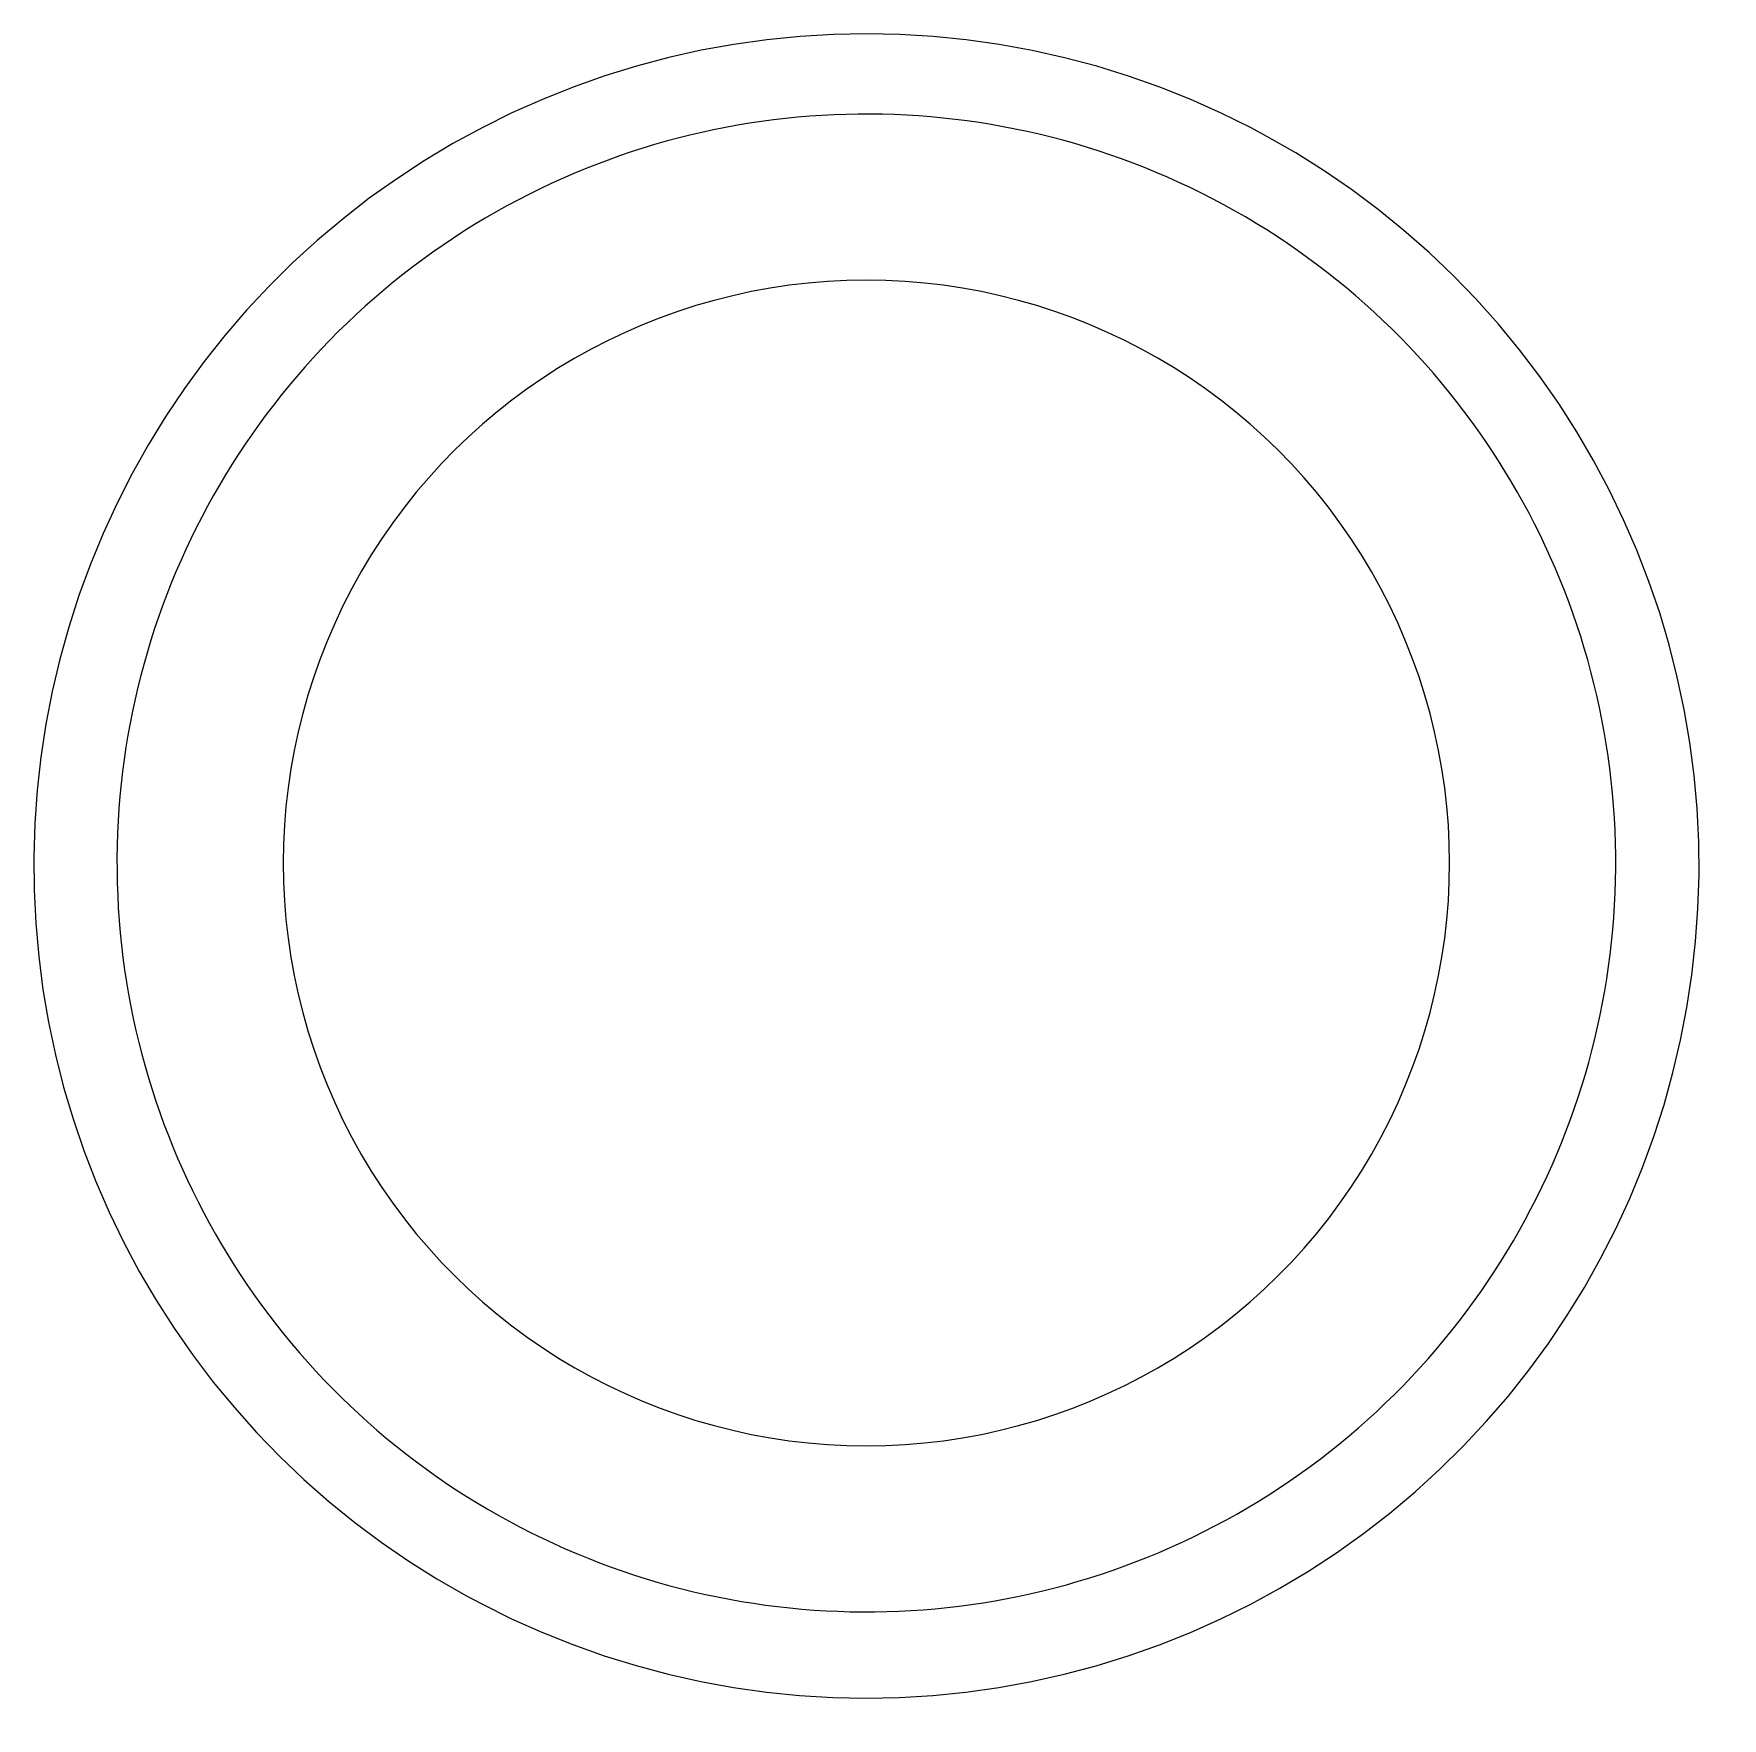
# Model space of a CAD drawing. Header units: inches. Extents: x 3268 to 7018, y 976 to 6708.
# Drawn here: x 5689.6642 to 5689.9045, y 3508.1744 to 3508.4141 of the extents above; entities that cross this region are included whole.
import ezdxf

# ---------------------------------------------------------------- set-up
doc = ezdxf.new("R2010")
doc.units = ezdxf.units.IN
doc.header["$MEASUREMENT"] = 0
doc.layers.add('G-IMPT', color=8, linetype='Continuous', lineweight=9)
doc.layers.add('Q-SPCQ', color=91, linetype='Continuous', lineweight=9)

# ---------------------------------------------------------------- blocks, each defined once
blk = doc.blocks.new('Main Locker for Revit - LKR-1_10_autocad_dwg_PRT-004-1-9311836-Overall Retail Plan Opt 2')
at = {"layer": 'G-IMPT', "color": 133}
for start_param, end_param in [(1.570796, 4.712389), (4.712389, 7.853982)]:
    blk.add_ellipse((27.26373, 3.28075), major_axis=(0.083, 0), ratio=0.999391, start_param=start_param, end_param=end_param, dxfattribs=at)
blk = doc.blocks.new('Main Locker for Revit - LKR-1_10_autocad_dwg_FH-832-4-9311838-Overall Retail Plan Opt 2')
at = {"layer": 'G-IMPT', "color": 133, "flags": 128}
for points in [[(25.11848, -1.81146), (25.11424, -1.80935), (25.10991, -1.80742), (25.10551, -1.80566), (25.10104, -1.80408), (25.09651, -1.80268), (25.09193, -1.80146), (25.08731, -1.80043), (25.08264, -1.79958), (25.07795, -1.79891), (25.07324, -1.79844), (25.0685, -1.79816), (25.06377, -1.79806), (25.05903, -1.79815), (25.0543, -1.79844), (25.04958, -1.79891), (25.04489, -1.79957), (25.04022, -1.80041), (25.0356, -1.80145), (25.03102, -1.80266), (25.02649, -1.80406), (25.02202, -1.80564), (25.01762, -1.8074), (25.01329, -1.80933), (25.00904, -1.81143), (25.00488, -1.8137), (25.00082, -1.81613), (24.99685, -1.81873), (24.99299, -1.82148), (24.98925, -1.82438), (24.98562, -1.82743), (24.98212, -1.83062), (24.97875, -1.83396), (24.97552, -1.83742), (24.97242, -1.84101), (24.96948, -1.84472), (24.96668, -1.84854), (24.96404, -1.85248), (24.96156, -1.85651), (24.95924, -1.86064), (24.95709, -1.86486), (24.95511, -1.86917), (24.9533, -1.87355), (24.95167, -1.878), (24.95022, -1.88251), (24.94895, -1.88707), (24.94786, -1.89168), (24.94696, -1.89633), (24.94625, -1.90102), (24.94572, -1.90572), (24.94539, -1.91045), (24.94524, -1.91519), (24.94528, -1.91992), (24.94551, -1.92465), (24.94594, -1.92937), (24.94655, -1.93407), (24.94734, -1.93874), (24.94833, -1.94338), (24.94949, -1.94797), (24.95084, -1.95251), (24.95238, -1.95699), (24.95408, -1.96141), (24.95597, -1.96576), (24.95803, -1.97002), (24.96025, -1.97421), (24.96265, -1.9783), (24.9652, -1.98229), (24.96791, -1.98617), (24.97077, -1.98995), (24.97379, -1.9936), (24.97694, -1.99714), (24.98024, -2.00054), (24.98367, -2.00381), (24.98723, -2.00694), (24.99091, -2.00993), (24.9947, -2.01276), (24.99861, -2.01544), (25.00262, -2.01797), (25.00673, -2.02033), (25.00899, -2.02154)], [(25.00899, -2.02154), (25.01323, -2.02364), (25.01756, -2.02557), (25.02196, -2.02733), (25.02643, -2.02891), (25.03096, -2.03031), (25.03554, -2.03153), (25.04016, -2.03257), (25.04483, -2.03342), (25.04952, -2.03408), (25.05423, -2.03455), (25.05896, -2.03484), (25.0637, -2.03493), (25.06844, -2.03484), (25.07317, -2.03456), (25.07789, -2.03408), (25.08258, -2.03343), (25.08724, -2.03258), (25.09187, -2.03155), (25.09645, -2.03033), (25.10098, -2.02893), (25.10545, -2.02735), (25.10985, -2.0256), (25.11418, -2.02367), (25.11843, -2.02156), (25.12259, -2.01929), (25.12665, -2.01686), (25.13062, -2.01427), (25.13448, -2.01151), (25.13822, -2.00861), (25.14185, -2.00556), (25.14535, -2.00237), (25.14872, -1.99904), (25.15195, -1.99557), (25.15505, -1.99199), (25.15799, -1.98828), (25.16079, -1.98445), (25.16343, -1.98052), (25.16591, -1.97648), (25.16823, -1.97235), (25.17038, -1.96813), (25.17236, -1.96382), (25.17417, -1.95944), (25.1758, -1.955), (25.17725, -1.95049), (25.17852, -1.94592), (25.17961, -1.94131), (25.18051, -1.93666), (25.18122, -1.93198), (25.18175, -1.92727), (25.18208, -1.92254), (25.18223, -1.91781), (25.18219, -1.91307), (25.18195, -1.90834), (25.18153, -1.90362), (25.18092, -1.89892), (25.18013, -1.89425), (25.17914, -1.88962), (25.17798, -1.88503), (25.17663, -1.88048), (25.17509, -1.876), (25.17338, -1.87158), (25.1715, -1.86724), (25.16944, -1.86297), (25.16722, -1.85879), (25.16482, -1.8547), (25.16227, -1.8507), (25.15956, -1.84682), (25.15669, -1.84304), (25.15368, -1.83939), (25.15052, -1.83585), (25.14723, -1.83245), (25.1438, -1.82918), (25.14024, -1.82605), (25.13656, -1.82307), (25.13276, -1.82023), (25.12886, -1.81755), (25.12485, -1.81502), (25.12074, -1.81266), (25.11848, -1.81146)]]:
    blk.add_lwpolyline(points, dxfattribs=at)
at = {"layer": 'G-IMPT', "color": 133}
for start_param, end_param in [(1.090528, 4.232121), (4.232121, 7.373714)]:
    blk.add_ellipse((25.06373, -1.91608), major_axis=(0.10665, 0), ratio=0.999391, start_param=start_param, end_param=end_param, dxfattribs=at)
blk = doc.blocks.new('Main Locker for Revit - LKR-1_10_autocad_dwg_PRT-004-1$1$ATF-9311840-Overall Retail Plan Opt 2')
for name, p in [('Main Locker for Revit - LKR-1_10_autocad_dwg_PRT-004-1-9311836-Overall Retail Plan Opt 2', (0, 0)), ('Main Locker for Revit - LKR-1_10_autocad_dwg_FH-832-4-9311838-Overall Retail Plan Opt 2', (2.2, 5.19683))]:
    blk.add_blockref(name, p)
blk = doc.blocks.new('Main Locker for Revit - LKR-1_10_autocad_dwg_LKR-1_10_A-9311910-Overall Retail Plan Opt 2')
blk.add_blockref('Main Locker for Revit - LKR-1_10_autocad_dwg_PRT-004-1$1$ATF-9311840-Overall Retail Plan Opt 2', (0, 0))
blk = doc.blocks.new('Main Locker for Revit - LKR-1_10_autocad_dwg-9311801-Overall Retail Plan Opt 2')
blk.add_blockref('Main Locker for Revit - LKR-1_10_autocad_dwg_LKR-1_10_A-9311910-Overall Retail Plan Opt 2', (0, 0))
blk = doc.blocks.new('Main Locker for Revit - Main Locker for Revit-9311911-Overall Retail Plan Opt 2')
blk.add_blockref('Main Locker for Revit - LKR-1_10_autocad_dwg-9311801-Overall Retail Plan Opt 2', (1.96927, -15.58225))
blk = doc.blocks.new('Arch_5 Points - Units and Amenities_v2022_rvt-1-Overall Retail Plan Opt 2')
at = {"layer": 'Q-SPCQ', "color": 133, "lineweight": 9}
blk.add_blockref('Main Locker for Revit - Main Locker for Revit-9311911-Overall Retail Plan Opt 2', (5660.54965, 3520.59758), dxfattribs=at)

msp = doc.modelspace()

# ---------------------------------------------------------------- block references
at = {"lineweight": 5}
msp.add_blockref('Arch_5 Points - Units and Amenities_v2022_rvt-1-Overall Retail Plan Opt 2', (0, 0), dxfattribs=at)

doc.saveas('drawing.dxf')
